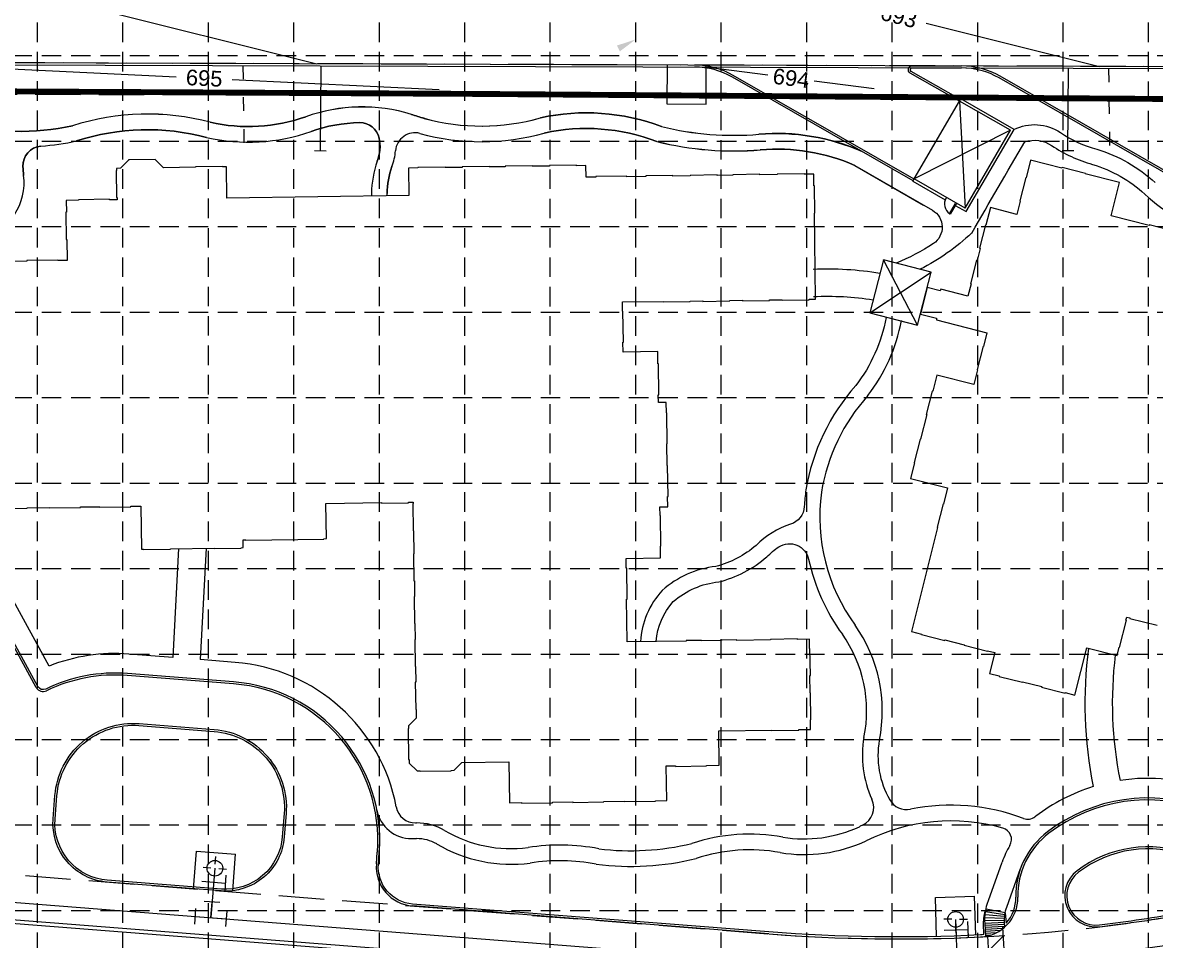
# Model space of a CAD drawing. Header units: feet. Extents: x 2476148 to 2477024, y 7088332 to 7089732.
# Drawn here: x 2476451.5 to 2476740.9, y 7088828 to 7089062.4 of the extents above; entities that cross this region are included whole.
import ezdxf
from ezdxf.enums import TextEntityAlignment as Align

# ---------------------------------------------------------------- set-up
doc = ezdxf.new("R2010")
doc.units = ezdxf.units.FT
doc.header["$MEASUREMENT"] = 0
for name, pattern in [('DGN Style 3', [16.243321, 11.602372, -4.640949]), ('DGN Style 5', [8.12166, 3.480712, -4.640949]), ('HIDDEN', [0.375, 0.25, -0.125])]:
    doc.linetypes.add(name, pattern=pattern)
doc.layers.add('GRID', color=254, linetype='HIDDEN')
doc.layers.add('LIMITS OF DISTURBANCE', color=1, linetype='HIDDEN')
for name, color, linetype, lineweight in [('Level 25', 7, 'Continuous', 0), ('Level 38', 7, 'Continuous', 0), ('Level 4', 7, 'Continuous', 0), ('Level 55', 7, 'Continuous', 0), ('PC', 7, 'Continuous', 0)]:
    doc.layers.add(name, color=color, linetype=linetype, lineweight=lineweight)
doc.styles.get("Standard").update_dxf_attribs({"font": 'ARIAL.TTF'})

# ---------------------------------------------------------------- blocks, each defined once
blk = doc.blocks.new('*U31')
at = {"color": 0, "linetype": 'ByBlock', "lineweight": -2}
for p, q in [((-0.1524, 0.2286), (0.1524, 0.2286)), ((0, -0.2286), (0, 0.2286))]:
    blk.add_line(p, q, dxfattribs=at)
blk = doc.blocks.new('*U32')
at = {"color": 0, "linetype": 'ByBlock', "lineweight": -2}
for p, q in [((0.1524, 0.3048), (-0.1524, 0.3048)), ((0, 0), (0, 0.3048)), ((-0.3048, -0.1524), (-0.3048, 0.1524)), ((-0.3048, 0), (0.3048, 0)), ((0.3048, -0.1524), (0.3048, 0.1524))]:
    blk.add_line(p, q, dxfattribs=at)

msp = doc.modelspace()

# ---------------------------------------------------------------- hatches: boundary and pattern name
at = {"layer": 'Level 55', "linetype": 'Continuous', "lineweight": 0}
h = msp.add_hatch(dxfattribs=at)
h.set_pattern_fill('ANSI31', color=253, style=0)
h.set_pattern_definition([(45.018799, (0, 0), (-2.2104335875, 2.208983557), [])])
h.paths.add_polyline_path([(2476701.93, 7088830.97, -0.109518), (2476698.03, 7088829.08), (2476699.43, 7088804.96, 0.002225), (2476703.43, 7088805.19)], flags=16)

# ---------------------------------------------------------------- linework, layer by layer
at = {"color": 0, "lineweight": 0}
msp.add_solid([(2476608.1, 7089058.14), (2476603.29, 7089056.55), (2476604.06, 7089055.07)], dxfattribs=at)
at = {"layer": 'GRID', "color": 252, "linetype": 'HIDDEN', "lineweight": 0, "ltscale": 20}
for p, q in [((2476455.25, 7088442.45), (2476455.25, 7089709.15)), ((2476477.09, 7088442.45), (2476477.09, 7089709.15)), ((2476498.93, 7088442.44), (2476498.93, 7089709.15)), ((2476520.77, 7088442.44), (2476520.77, 7089709.15)), ((2476542.6, 7088442.44), (2476542.6, 7089709.15)), ((2476564.44, 7088442.43), (2476564.44, 7089709.15)), ((2476586.28, 7088442.43), (2476586.28, 7089709.15)), ((2476608.12, 7088442.43), (2476608.12, 7089709.15)), ((2476629.96, 7088442.42), (2476629.96, 7089709.15)), ((2476651.8, 7088442.42), (2476651.8, 7089709.15)), ((2476673.64, 7088442.42), (2476673.64, 7089709.15)), ((2476695.48, 7088442.41), (2476695.48, 7089709.15)), ((2476717.32, 7088442.41), (2476717.32, 7089709.15)), ((2476739.15, 7088442.41), (2476739.15, 7089709.15)), ((2476171.34, 7089053.98), (2477001.22, 7089053.98)), ((2476171.34, 7089032.14), (2477001.22, 7089032.14)), ((2476171.34, 7089010.3), (2477001.22, 7089010.3)), ((2476171.34, 7088988.46), (2477001.22, 7088988.46)), ((2476171.34, 7088966.62), (2477001.22, 7088966.62)), ((2476171.34, 7088944.79), (2477001.22, 7088944.79)), ((2476171.34, 7088922.95), (2477001.22, 7088922.95)), ((2476171.34, 7088901.11), (2477001.22, 7088901.11)), ((2476171.34, 7088879.27), (2477001.22, 7088879.27)), ((2476171.34, 7088857.43), (2477001.22, 7088857.43)), ((2476171.34, 7088835.59), (2477001.22, 7088835.59))]:
    msp.add_line(p, q, dxfattribs=at)
at = {"layer": 'Level 25', "color": 7, "linetype": 'DGN Style 3', "lineweight": 0}
for p, q in [((2476911.98, 7089050.61), (2476341.07, 7089052.5)), ((2476616.13, 7089051.63), (2476616.09, 7089041.63)), ((2476626.09, 7089041.6), (2476626.13, 7089051.38)), ((2476616.09, 7089041.63), (2476626.09, 7089041.6))]:
    msp.add_line(p, q, dxfattribs=at)
at = {"layer": 'Level 38', "color": 7, "linetype": 'Continuous', "lineweight": 0}
for p, q in [((2476911.98, 7089050.61), (2476341.07, 7089052.5)), ((2476341.07, 7089052), (2476912.78, 7089050.11))]:
    msp.add_line(p, q, dxfattribs=at)
at = {"layer": 'Level 55', "color": 253, "linetype": 'DGN Style 5', "lineweight": 0}
for p, q in [((2476507.72, 7089051.45), (2476508.05, 7089028.72)), ((2476507.72, 7089051.45), (2476508.05, 7089028.72)), ((2476728.9, 7089050.72), (2476729.22, 7089027.98)), ((2476728.9, 7089050.72), (2476729.22, 7089027.98))]:
    msp.add_line(p, q, dxfattribs=at)
at = {"layer": 'Level 55', "color": 253, "linetype": 'Continuous', "lineweight": 0}
for p, q in [((2476527.54, 7089029.7), (2476527.71, 7089051.39)), ((2476527.54, 7089029.7), (2476527.71, 7089051.39)), ((2476678.75, 7089050.89), (2476691.34, 7089050.88)), ((2476678.76, 7089051.39), (2476681.05, 7089051.38)), ((2476691.34, 7089050.88), (2476691.34, 7089050.88)), ((2476718.54, 7089029.74), (2476718.71, 7089050.75)), ((2476718.54, 7089029.74), (2476718.71, 7089050.75)), ((2476678.97, 7089022.03), (2476632.79, 7089048.49)), ((2476679.22, 7089022.46), (2476633.04, 7089048.92)), ((2476690.8, 7089042.33), (2476678.25, 7089049.52)), ((2476690.8, 7089042.33), (2476678.25, 7089049.52)), ((2476691.05, 7089042.76), (2476678.5, 7089049.95)), ((2476747.15, 7089021.8), (2476700.97, 7089048.27)), ((2476747.4, 7089022.23), (2476701.22, 7089048.7)), ((2476679.24, 7089022.49), (2476690.82, 7089042.36)), ((2476679.24, 7089022.49), (2476690.82, 7089042.36)), ((2476690.82, 7089042.36), (2476691.15, 7089042.94)), ((2476690.82, 7089042.36), (2476691.15, 7089042.94)), ((2476703.83, 7089034.9), (2476690.82, 7089042.36)), ((2476690.82, 7089042.36), (2476692.25, 7089015.03)), ((2476703.83, 7089034.9), (2476690.82, 7089042.36)), ((2476690.82, 7089042.36), (2476692.25, 7089015.03)), ((2476704.75, 7089035.15), (2476691.15, 7089042.94)), ((2476704.75, 7089035.15), (2476691.15, 7089042.94)), ((2476703.83, 7089034.9), (2476679.24, 7089022.49)), ((2476703.83, 7089034.9), (2476679.24, 7089022.49)), ((2476692.25, 7089015.03), (2476703.83, 7089034.9)), ((2476692.25, 7089015.03), (2476703.83, 7089034.9)), ((2476692.5, 7089014.12), (2476704.75, 7089035.15)), ((2476692.5, 7089014.12), (2476704.75, 7089035.15)), ((2476639.95, 7089029.91), (2476639.95, 7089029.91)), ((2476478.45, 7089027.22), (2476476.48, 7089025.19)), ((2476478.48, 7089027.22), (2476478.45, 7089027.22)), ((2476485.39, 7089027.44), (2476478.48, 7089027.34)), ((2476478.48, 7089027.34), (2476478.48, 7089027.22)), ((2476485.39, 7089027.32), (2476485.39, 7089027.44)), ((2476485.45, 7089027.32), (2476485.39, 7089027.32)), ((2476487.48, 7089025.35), (2476485.45, 7089027.32)), ((2476526.04, 7089029.71), (2476529.04, 7089029.69)), ((2476526.04, 7089029.71), (2476529.04, 7089029.69)), ((2476665.94, 7089029.47), (2476665.94, 7089029.47)), ((2476709, 7089027.28), (2476707.87, 7089022.79)), ((2476716.99, 7089025.26), (2476709, 7089027.28)), ((2476717.04, 7089029.75), (2476720.04, 7089029.72)), ((2476717.04, 7089029.75), (2476720.04, 7089029.72)), ((2476475.48, 7089024.66), (2476475.36, 7089024.66)), ((2476475.36, 7089024.66), (2476475.46, 7089017.74)), ((2476476.48, 7089025.19), (2476475.48, 7089025.17)), ((2476475.48, 7089025.17), (2476475.48, 7089024.66)), ((2476495.59, 7089025.46), (2476487.48, 7089025.35)), ((2476502.51, 7089025.69), (2476495.59, 7089025.59)), ((2476495.59, 7089025.59), (2476495.59, 7089025.46)), ((2476502.51, 7089025.56), (2476502.51, 7089025.69)), ((2476503.55, 7089025.58), (2476502.51, 7089025.56)), ((2476503.67, 7089017.58), (2476503.55, 7089025.58)), ((2476552.47, 7089025.28), (2476550.03, 7089025.24)), ((2476550.03, 7089025.24), (2476550.13, 7089018.24)), ((2476559.38, 7089025.5), (2476552.47, 7089025.4)), ((2476552.47, 7089025.4), (2476552.47, 7089025.28)), ((2476559.39, 7089025.38), (2476559.38, 7089025.5)), ((2476563.78, 7089025.44), (2476559.39, 7089025.38)), ((2476570.69, 7089025.66), (2476563.78, 7089025.57)), ((2476563.78, 7089025.57), (2476563.78, 7089025.44)), ((2476570.7, 7089025.54), (2476570.69, 7089025.66)), ((2476574.73, 7089025.6), (2476570.7, 7089025.54)), ((2476581.64, 7089025.82), (2476574.73, 7089025.72)), ((2476574.73, 7089025.72), (2476574.73, 7089025.6)), ((2476581.64, 7089025.7), (2476581.64, 7089025.82)), ((2476586.04, 7089025.76), (2476581.64, 7089025.7)), ((2476592.95, 7089025.98), (2476586.04, 7089025.88)), ((2476586.04, 7089025.88), (2476586.04, 7089025.76)), ((2476592.95, 7089025.86), (2476592.95, 7089025.98)), ((2476595.39, 7089025.89), (2476592.95, 7089025.86)), ((2476595.43, 7089022.89), (2476595.39, 7089025.89)), ((2476664.12, 7089025.9), (2476681.64, 7089015.78)), ((2476664.12, 7089025.9), (2476683.9, 7089014.47)), ((2476717.02, 7089025.38), (2476716.99, 7089025.26)), ((2476723, 7089023.87), (2476717.02, 7089025.38)), ((2476597.95, 7089022.93), (2476595.43, 7089022.89)), ((2476605.87, 7089023.17), (2476597.95, 7089023.06)), ((2476597.95, 7089023.06), (2476597.95, 7089022.93)), ((2476605.87, 7089023.04), (2476605.87, 7089023.17)), ((2476610.67, 7089023.11), (2476605.87, 7089023.04)), ((2476617.59, 7089023.34), (2476610.67, 7089023.24)), ((2476610.67, 7089023.24), (2476610.67, 7089023.11)), ((2476617.59, 7089023.21), (2476617.59, 7089023.34)), ((2476621.98, 7089023.28), (2476617.59, 7089023.21)), ((2476628.9, 7089023.5), (2476621.98, 7089023.4)), ((2476621.98, 7089023.4), (2476621.98, 7089023.28)), ((2476628.9, 7089023.37), (2476628.9, 7089023.5)), ((2476632.93, 7089023.43), (2476628.9, 7089023.37)), ((2476639.84, 7089023.66), (2476632.93, 7089023.56)), ((2476632.93, 7089023.56), (2476632.93, 7089023.43)), ((2476639.85, 7089023.53), (2476639.84, 7089023.66)), ((2476644.24, 7089023.59), (2476639.85, 7089023.53)), ((2476651.15, 7089023.82), (2476644.24, 7089023.72)), ((2476644.24, 7089023.72), (2476644.24, 7089023.59)), ((2476651.16, 7089023.69), (2476651.15, 7089023.82)), ((2476653.59, 7089023.73), (2476651.16, 7089023.69)), ((2476653.64, 7089020.69), (2476653.59, 7089023.73)), ((2476678.9, 7089021.91), (2476679.24, 7089022.49)), ((2476678.9, 7089021.91), (2476679.24, 7089022.49)), ((2476678.9, 7089021.91), (2476687.17, 7089017.18)), ((2476692.25, 7089015.03), (2476679.24, 7089022.49)), ((2476692.25, 7089015.03), (2476679.24, 7089022.49)), ((2476707.75, 7089022.83), (2476706.23, 7089016.85)), ((2476707.87, 7089022.79), (2476707.75, 7089022.83)), ((2476722.97, 7089023.75), (2476723, 7089023.87)), ((2476731.68, 7089021.54), (2476722.97, 7089023.75)), ((2476540.56, 7089018.78), (2476540.57, 7089018.14)), ((2476544.57, 7089018.2), (2476544.56, 7089018.75)), ((2476653.76, 7089020.69), (2476653.64, 7089020.69)), ((2476653.86, 7089013.77), (2476653.76, 7089020.69)), ((2476465.73, 7089017.03), (2476462.59, 7089016.99)), ((2476462.59, 7089016.99), (2476462.64, 7089013.95)), ((2476473.65, 7089017.27), (2476465.73, 7089017.16)), ((2476465.73, 7089017.16), (2476465.73, 7089017.03)), ((2476473.65, 7089017.15), (2476473.65, 7089017.27)), ((2476475.59, 7089017.18), (2476473.65, 7089017.15)), ((2476475.46, 7089017.74), (2476475.58, 7089017.74)), ((2476475.58, 7089017.74), (2476475.59, 7089017.18)), ((2476550.13, 7089018.24), (2476503.67, 7089017.58)), ((2476688.31, 7089013.59), (2476689.82, 7089016.18)), ((2476688.31, 7089013.59), (2476689.82, 7089016.18)), ((2476689.97, 7089016.1), (2476688.46, 7089013.51)), ((2476689.97, 7089016.1), (2476688.46, 7089013.51)), ((2476689.74, 7089015.7), (2476692.5, 7089014.12)), ((2476689.82, 7089016.18), (2476689.97, 7089016.1)), ((2476689.82, 7089016.18), (2476689.97, 7089016.1)), ((2476706.23, 7089016.85), (2476706.35, 7089016.82)), ((2476462.64, 7089013.95), (2476462.51, 7089013.95)), ((2476653.74, 7089013.77), (2476653.86, 7089013.77)), ((2476688.46, 7089013.51), (2476688.31, 7089013.59)), ((2476688.46, 7089013.51), (2476688.31, 7089013.59)), ((2476680.12, 7088985.12), (2476671.38, 7089001.81)), ((2476454.94, 7088892.55), (2476446.28, 7088908.39)), ((2476505.76, 7088898.97), (2476496.82, 7088899.67)), ((2476505.33, 7088893.49), (2476478.18, 7088895.61)), ((2476551.87, 7088857.95), (2476552.09, 7088857.95)), ((2476550.88, 7088853.95), (2476552.12, 7088853.95)), ((2476541.85, 7088847.5), (2476542.08, 7088850.49)), ((2476500.66, 7088847.38), (2476500.82, 7088849.37)), ((2476497.59, 7088846.62), (2476499.58, 7088846.46)), ((2476500.58, 7088846.38), (2476499.57, 7088833.76)), ((2476501.57, 7088846.3), (2476503.57, 7088846.14)), ((2476642.1, 7088829.61), (2476551.04, 7088836.75)), ((2476688.84, 7088833.33), (2476686.84, 7088833.35)), ((2476692.84, 7088833.3), (2476690.84, 7088833.31)), ((2476702.33, 7088833.51), (2476697.33, 7088833.72)), ((2476702.36, 7088834.01), (2476697.38, 7088834.47)), ((2476702.42, 7088834.51), (2476697.47, 7088835.21)), ((2476702.5, 7088835), (2476697.6, 7088835.95)), ((2476702.5, 7088835), (2476702.71, 7088832.38)), ((2476689.83, 7088832.32), (2476689.82, 7088830.32)), ((2476702.32, 7088833.01), (2476697.32, 7088832.97)), ((2476702.34, 7088832.51), (2476697.35, 7088832.22)), ((2476702.37, 7088832.01), (2476697.37, 7088831.72)), ((2476702.39, 7088831.51), (2476697.4, 7088831.22)), ((2476701.95, 7088830.99), (2476697.43, 7088830.72)), ((2476701.19, 7088830.44), (2476697.46, 7088830.23)), ((2476703.43, 7088805.19), (2476701.91, 7088831.31)), ((2476700.23, 7088829.89), (2476697.49, 7088829.73)), ((2476698.81, 7088829.3), (2476697.52, 7088829.23)), ((2476699.43, 7088804.96), (2476698.03, 7088829.08))]:
    msp.add_line(p, q, dxfattribs=at)
at = {"layer": 'Level 55', "color": 253, "linetype": 'DGN Style 3', "lineweight": 0}
for p, q in [((2476340.97, 7089044.5), (2476929.01, 7089042.56)), ((2476495.14, 7088841.13), (2476495.91, 7088850.77)), ((2476495.91, 7088850.77), (2476505.88, 7088849.98)), ((2476505.14, 7088840.63), (2476505.88, 7088849.98))]:
    msp.add_line(p, q, dxfattribs=at)
at = {"layer": 'Level 55', "color": 253, "linetype": 'Continuous', "lineweight": 0, "flags": 128}
for points in [[(2476678.97, 7089022.03), (2476632.79, 7089048.49, 0.129996), (2476623.16, 7089051.07)], [(2476554.04, 7089037.97, -0.01545), (2476550.79, 7089038.97, 0.161835), (2476523.82, 7089038.37, -0.140899), (2476499.4, 7089036.95, 0.143531), (2476464.22, 7089036.06, -0.114961), (2476434.71, 7089036.62, 0.304383), (2476414.58, 7089032.49, -0.158799), (2476401.92, 7089023.69, 0.039756), (2476398.52, 7089021.91)], [(2476554.04, 7089037.97, 0.13744), (2476583.77, 7089038.09, -0.145069), (2476614.69, 7089035.87, 0.081772), (2476639.58, 7089033.9, -0.126944), (2476665.94, 7089029.47), (2476665.94, 7089029.47)], [(2476440.85, 7089009.02), (2476441.58, 7089009.03, 0.242975), (2476449.42, 7089013.43, 0.177843), (2476451.72, 7089023.38, -0.019709), (2476451.53, 7089025.65, -0.403793), (2476456.13, 7089030.85, 0.033438), (2476465.26, 7089032.19, -0.144695), (2476498.44, 7089033.07, 0.141374), (2476525.15, 7089034.6, -0.08196), (2476537.57, 7089036.86, -0.357397), (2476542.54, 7089032.92, -0.149386), (2476542.05, 7089027, 0.075684), (2476540.56, 7089018.78), (2476540.57, 7089018.14)], [(2476552.98, 7089034.11, 0.136894), (2476584.74, 7089034.21, -0.145624), (2476613.49, 7089032.05, 0.082542), (2476639.92, 7089029.91, -0.125906), (2476664.12, 7089025.9)], [(2476552.98, 7089034.11, 0.136894), (2476584.74, 7089034.21, -0.145624), (2476613.49, 7089032.05, 0.082615), (2476639.95, 7089029.91), (2476639.95, 7089029.91)], [(2476544.57, 7089018.2), (2476544.56, 7089018.75, -0.073888), (2476545.81, 7089025.62, 0.07365), (2476546.73, 7089029.69)], [(2476664.12, 7089025.9), (2476683.9, 7089014.47, -0.556764), (2476684.16, 7089005.97, -0.051963), (2476674.61, 7089000.98)], [(2476693.95, 7089008.67, -0.072163), (2476680.81, 7088999.4)], [(2476653.44, 7088999.45, -0.049936), (2476670.51, 7088998.44)], [(2476653.54, 7088992.45, -0.048477), (2476668.77, 7088991.62)], [(2476672.05, 7088987.05, -0.118926), (2476664.33, 7088969.68, 0.142267), (2476651.57, 7088943.03, 0.020996), (2476651.17, 7088938.78, -0.313809), (2476647.67, 7088934.26, 0.123698), (2476638.87, 7088928.87, -0.112939), (2476628.58, 7088923.47, 0.155416), (2476614.89, 7088917.37, 0.173186), (2476609.3, 7088904.28)], [(2476613.32, 7088904.34, -0.165796), (2476617.7, 7088914.51, -0.156376), (2476629.3, 7088919.52, 0.11724), (2476641.62, 7088925.96, -0.057824), (2476644.67, 7088928.47, -0.523873), (2476652.27, 7088925.34, 0.104543), (2476660.89, 7088906.16)], [(2476489.84, 7088900.22), (2476478.61, 7088901.1, 0.114785), (2476458.22, 7088898.01), (2476448.58, 7088915.65, 0.096325), (2476428.06, 7088901.36)], [(2476697.03, 7088829.41, -0.02223), (2476696.19, 7088829.33, -0.031831), (2476642.14, 7088830.11), (2476551.08, 7088837.24, -0.414214), (2476542.35, 7088847.46), (2476542.58, 7088850.45, 0.414214), (2476505.37, 7088893.99), (2476478.22, 7088896.11, 0.133453), (2476457.35, 7088892.16, -0.400329), (2476455.38, 7088892.79), (2476446.48, 7088909.06, 0.056415), (2476435.31, 7088901.35)], [(2476393.18, 7088842.09), (2476641.56, 7088822.64, 0.079208), (2476777.3, 7088833.51), (2476867.84, 7088861.4)], [(2476843.27, 7088852.94, -0.122565), (2476810.96, 7088836.03), (2476778.74, 7088828.2, -0.079296), (2476641.13, 7088817.15), (2476426.8, 7088833.94, 0.129772), (2476389.38, 7088827.13)], [(2476697.53, 7088828.98), (2476697.35, 7088832.22, -0.100886), (2476698.2, 7088838.15), (2476701.72, 7088847.97)], [(2476702.4, 7088831.37), (2476702.34, 7088832.51, -0.100886), (2476702.91, 7088836.47), (2476706.42, 7088846.28)], [(2476553.01, 7088825.06), (2476426.87, 7088834.94, 0.132806), (2476388.14, 7088827.65)], [(2476800.14, 7088834.43), (2476778.51, 7088829.17, -0.079296), (2476641.2, 7088818.15), (2476554.16, 7088824.97)], [(2476697.03, 7088829.41), (2476696.98, 7088832.18, -0.09495), (2476697.6, 7088835.95)]]:
    msp.add_lwpolyline(points, format="xyb", dxfattribs=at)
for points in [[(2476678.75, 7089050.89), (2476691.34, 7089050.88), (2476691.34, 7089050.88)], [(2476678.76, 7089051.39), (2476681.05, 7089051.38)], [(2476679.22, 7089022.46), (2476633.04, 7089048.92)], [(2476691.05, 7089042.76), (2476678.5, 7089049.95)], [(2476747.15, 7089021.8), (2476700.97, 7089048.27)], [(2476747.4, 7089022.23), (2476701.22, 7089048.7)], [(2476444.73, 7088938.25), (2476452.65, 7088938.36), (2476452.65, 7088938.49), (2476458.34, 7088938.57), (2476458.34, 7088938.44), (2476466.25, 7088938.56), (2476466.25, 7088938.68), (2476471.17, 7088938.75), (2476471.17, 7088938.63), (2476479.09, 7088938.74), (2476479.09, 7088938.87), (2476481.66, 7088938.9), (2476481.82, 7088927.9), (2476482.32, 7088927.91), (2476482.32, 7088927.79), (2476489.24, 7088927.89), (2476489.24, 7088928.01), (2476500.4, 7088928.17), (2476500.4, 7088928.05), (2476507.32, 7088928.15), (2476507.32, 7088928.27), (2476507.82, 7088928.28), (2476507.79, 7088930.28), (2476508.48, 7088930.29), (2476508.48, 7088930.16), (2476528.4, 7088930.45), (2476528.39, 7088930.57), (2476529.09, 7088930.58), (2476528.96, 7088939.58), (2476543.12, 7088939.78), (2476543.12, 7088939.66), (2476550.04, 7088939.76), (2476550.04, 7088939.88), (2476551.26, 7088939.9), (2476551.26, 7088939.53), (2476551.14, 7088939.52), (2476551.24, 7088932.61), (2476551.36, 7088932.61), (2476551.45, 7088926.74), (2476551.32, 7088926.74), (2476551.42, 7088919.82), (2476551.54, 7088919.82), (2476551.6, 7088915.79), (2476551.48, 7088915.79), (2476551.58, 7088908.87), (2476551.7, 7088908.87), (2476551.76, 7088904.83), (2476551.63, 7088904.83), (2476551.73, 7088897.92), (2476551.86, 7088897.92), (2476551.92, 7088893.88), (2476551.79, 7088893.88), (2476551.89, 7088886.96), (2476552.02, 7088886.97), (2476552.05, 7088884.76), (2476550.08, 7088882.73), (2476550.09, 7088882.09), (2476549.96, 7088882.09), (2476550.07, 7088874.18), (2476550.2, 7088874.18), (2476550.21, 7088873.23), (2476552.24, 7088871.26), (2476553.03, 7088871.27), (2476553.03, 7088871.15), (2476560.95, 7088871.26), (2476560.95, 7088871.38), (2476561.74, 7088871.4), (2476563.71, 7088873.42), (2476575.71, 7088873.6), (2476575.86, 7088863.1), (2476578.92, 7088863.14), (2476578.93, 7088863.02), (2476586.84, 7088863.13), (2476586.84, 7088863.25), (2476592, 7088863.33), (2476592, 7088863.2), (2476599.92, 7088863.32), (2476599.91, 7088863.44), (2476605.2, 7088863.52), (2476605.21, 7088863.39), (2476613.12, 7088863.51), (2476613.12, 7088863.63), (2476616.05, 7088863.67), (2476615.92, 7088872.51), (2476618.29, 7088872.54), (2476618.29, 7088872.41), (2476626.21, 7088872.53), (2476626.21, 7088872.65), (2476629.42, 7088872.7), (2476629.3, 7088881.5), (2476642.84, 7088881.69), (2476642.84, 7088881.57), (2476649.75, 7088881.67), (2476649.75, 7088881.79), (2476652.79, 7088881.84), (2476652.76, 7088884.27), (2476652.88, 7088884.28), (2476652.78, 7088891.19), (2476652.66, 7088891.19), (2476652.6, 7088895.59), (2476652.72, 7088895.59), (2476652.62, 7088902.5), (2476652.5, 7088902.5), (2476652.46, 7088904.87), (2476649.42, 7088904.82), (2476649.42, 7088904.95), (2476642.5, 7088904.85), (2476642.51, 7088904.72), (2476633.92, 7088904.6), (2476633.92, 7088904.72), (2476630.01, 7088904.67), (2476630.01, 7088904.54), (2476624.93, 7088904.47), (2476624.92, 7088904.6), (2476621.01, 7088904.54), (2476621.01, 7088904.41), (2476605.94, 7088904.2), (2476605.78, 7088915.11), (2476605.91, 7088915.12), (2476605.79, 7088923.03), (2476605.67, 7088923.03), (2476605.63, 7088925.55), (2476614.47, 7088925.68), (2476614.42, 7088928.62), (2476614.55, 7088928.62), (2476614.44, 7088936.53), (2476614.31, 7088936.53), (2476614.28, 7088938.67), (2476616.28, 7088938.7), (2476616.24, 7088941.34), (2476616.37, 7088941.35), (2476616.25, 7088949.26), (2476616.13, 7088949.26), (2476616.05, 7088954.84), (2476616.17, 7088954.84), (2476616.06, 7088962.76), (2476615.93, 7088962.76), (2476615.9, 7088965.4), (2476613.9, 7088965.37), (2476613.87, 7088967.31), (2476613.99, 7088967.31), (2476613.88, 7088975.23), (2476613.75, 7088975.23), (2476613.71, 7088978.37), (2476604.88, 7088978.24), (2476604.84, 7088980.76), (2476604.97, 7088980.76), (2476604.85, 7088988.68), (2476604.73, 7088988.68), (2476604.69, 7088991.04), (2476615.13, 7088991.19), (2476615.14, 7088991.07), (2476622.05, 7088991.16), (2476622.05, 7088991.29), (2476625.27, 7088991.34), (2476625.27, 7088991.21), (2476632.18, 7088991.31), (2476632.18, 7088991.43), (2476635.4, 7088991.48), (2476635.4, 7088991.36), (2476642.31, 7088991.46), (2476642.31, 7088991.58), (2476645.53, 7088991.63), (2476645.53, 7088991.5), (2476652.45, 7088991.6), (2476652.44, 7088991.73), (2476654.05, 7088991.75), (2476653.74, 7089013.77), (2476653.86, 7089013.77), (2476653.76, 7089020.69), (2476653.64, 7089020.69), (2476653.59, 7089023.73), (2476651.16, 7089023.69), (2476651.15, 7089023.82), (2476644.24, 7089023.72), (2476644.24, 7089023.59), (2476639.85, 7089023.53), (2476639.84, 7089023.66), (2476632.93, 7089023.56), (2476632.93, 7089023.43), (2476628.9, 7089023.37), (2476628.9, 7089023.5), (2476621.98, 7089023.4), (2476621.98, 7089023.28), (2476617.59, 7089023.21), (2476617.59, 7089023.34), (2476610.67, 7089023.24), (2476610.67, 7089023.11), (2476605.87, 7089023.04), (2476605.87, 7089023.17), (2476597.95, 7089023.06), (2476597.95, 7089022.93), (2476595.43, 7089022.89), (2476595.39, 7089025.89), (2476592.95, 7089025.86), (2476592.95, 7089025.98), (2476586.04, 7089025.88), (2476586.04, 7089025.76), (2476581.64, 7089025.7), (2476581.64, 7089025.82), (2476574.73, 7089025.72), (2476574.73, 7089025.6), (2476570.7, 7089025.54), (2476570.69, 7089025.66), (2476563.78, 7089025.57), (2476563.78, 7089025.44), (2476559.39, 7089025.38), (2476559.38, 7089025.5), (2476552.47, 7089025.4), (2476552.47, 7089025.28), (2476550.03, 7089025.24), (2476550.13, 7089018.24), (2476503.67, 7089017.58), (2476503.55, 7089025.58), (2476502.51, 7089025.56), (2476502.51, 7089025.69), (2476495.59, 7089025.59), (2476495.59, 7089025.46), (2476487.48, 7089025.35), (2476485.45, 7089027.32), (2476485.39, 7089027.32), (2476485.39, 7089027.44), (2476478.48, 7089027.34), (2476478.48, 7089027.22), (2476478.45, 7089027.22), (2476476.48, 7089025.19), (2476475.48, 7089025.17), (2476475.48, 7089024.66), (2476475.36, 7089024.66), (2476475.46, 7089017.74), (2476475.58, 7089017.74), (2476475.59, 7089017.18), (2476473.65, 7089017.15), (2476473.65, 7089017.27), (2476465.73, 7089017.16), (2476465.73, 7089017.03), (2476462.59, 7089016.99), (2476462.64, 7089013.95), (2476462.51, 7089013.95), (2476462.61, 7089007.03), (2476462.74, 7089007.03), (2476462.81, 7089001.64), (2476460.45, 7089001.6), (2476460.45, 7089001.73), (2476452.53, 7089001.62), (2476452.53, 7089001.49), (2476441.46, 7089001.33)], [(2476745.27, 7089009.21), (2476739.29, 7089010.72), (2476739.26, 7089010.6), (2476729.54, 7089013.07), (2476731.68, 7089021.54), (2476722.97, 7089023.75), (2476723, 7089023.87), (2476717.02, 7089025.38), (2476716.99, 7089025.26), (2476709, 7089027.28), (2476707.87, 7089022.79), (2476707.75, 7089022.83), (2476706.23, 7089016.85), (2476706.35, 7089016.82), (2476705.5, 7089013.43), (2476698.71, 7089015.15), (2476697.59, 7089010.71), (2476697.47, 7089010.74), (2476695.95, 7089004.76), (2476696.07, 7089004.73), (2476695.3, 7089001.67), (2476695.18, 7089001.7), (2476693.66, 7088995.72), (2476693.79, 7088995.69), (2476692.99, 7088992.57), (2476686.02, 7088994.33), (2476685.91, 7088993.89), (2476682.58, 7088994.73), (2476680.86, 7088987.95), (2476684.92, 7088986.92), (2476684.95, 7088986.45), (2476697.84, 7088983.18), (2476696.96, 7088979.71), (2476696.84, 7088979.74), (2476695.33, 7088973.77), (2476695.45, 7088973.74), (2476694.48, 7088969.93), (2476685.01, 7088972.33), (2476683.97, 7088968.24), (2476683.85, 7088968.27), (2476682.34, 7088962.29), (2476682.46, 7088962.26), (2476680.87, 7088955.96), (2476680.74, 7088955.99), (2476679.23, 7088950.01), (2476679.35, 7088949.98), (2476678.33, 7088945.95), (2476687.8, 7088943.55), (2476686.76, 7088939.42), (2476686.64, 7088939.45), (2476685.12, 7088933.48), (2476685.24, 7088933.44), (2476678.52, 7088906.88), (2476681.13, 7088906.21), (2476681.1, 7088906.09), (2476687.08, 7088904.58), (2476687.11, 7088904.7), (2476692.02, 7088903.46), (2476691.99, 7088903.34), (2476697.97, 7088901.82), (2476698, 7088901.94), (2476699.84, 7088901.48), (2476698.49, 7088896.14), (2476700.95, 7088895.52), (2476700.92, 7088895.4), (2476706.9, 7088893.89), (2476706.93, 7088894.01), (2476711.83, 7088892.77), (2476711.8, 7088892.65), (2476717.78, 7088891.13), (2476717.81, 7088891.25), (2476720.27, 7088890.63), (2476723.32, 7088902.71), (2476731.08, 7088900.75), (2476731.6, 7088902.82), (2476731.73, 7088902.79), (2476733.49, 7088909.74), (2476733.36, 7088909.77), (2476733.56, 7088910.53), (2476734.37, 7088910.32), (2476734.34, 7088910.2), (2476741.29, 7088908.44)], [(2476664.12, 7089025.9), (2476681.64, 7089015.78)], [(2476678.9, 7089021.91), (2476687.17, 7089017.18)], [(2476689.74, 7089015.7), (2476692.5, 7089014.12)], [(2476667.91, 7088988.25), (2476680.12, 7088985.12), (2476683.59, 7088998.69), (2476671.38, 7089001.81), (2476667.91, 7088988.25)], [(2476667.91, 7088988.25), (2476683.59, 7088998.69)], [(2476491.31, 7088928.04), (2476489.84, 7088900.22)], [(2476498.33, 7088928.14), (2476496.82, 7088899.67)], [(2476689.84, 7088833.32), (2476689.99, 7088829.07)], [(2476689.84, 7088833.32), (2476690.25, 7088821.57)]]:
    msp.add_lwpolyline(points, dxfattribs=at)
at = {"layer": 'Level 55', "color": 253, "linetype": 'DGN Style 3', "lineweight": 0, "flags": 128}
for points in [[(2476340.97, 7089044.5), (2476929.01, 7089042.56)], [(2476403.58, 7088848.3), (2476642.1, 7088829.61)], [(2476684.65, 7088838.89), (2476694.64, 7088839.23)], [(2476694.99, 7088829.24), (2476694.64, 7088839.23)], [(2476684.99, 7088828.9), (2476684.65, 7088838.89)]]:
    msp.add_lwpolyline(points, dxfattribs=at)
at = {"layer": 'Level 55', "color": 253, "linetype": 'Continuous', "lineweight": 0, "flags": 128}
for points in [[(2476518.78, 7088860.34), (2476518.31, 7088854.36, -0.414214), (2476502.19, 7088840.57), (2476473.05, 7088842.85, -0.414214), (2476459.26, 7088858.98), (2476459.73, 7088864.96, -0.414214), (2476481.23, 7088883.34), (2476500.4, 7088881.84, -0.414214)], [(2476518.28, 7088860.38), (2476517.81, 7088854.39, -0.414214), (2476502.23, 7088841.07), (2476473.08, 7088843.35, -0.414214), (2476459.76, 7088858.94), (2476460.23, 7088864.92, -0.414214), (2476481.19, 7088882.84), (2476500.36, 7088881.34, -0.414214)], [(2476748.06, 7088834.58, 0.765532), (2476749.49, 7088849.96, 0.256797), (2476720.89, 7088845.74, 0.765532), (2476726.69, 7088831.43, 0.012697)], [(2476747.98, 7088835.07, 0.765532), (2476749.31, 7088849.49, 0.256797), (2476721.19, 7088845.34, 0.765532), (2476726.63, 7088831.92, 0.012697)]]:
    msp.add_lwpolyline(points, format="xyb", close=True, dxfattribs=at)
at = {"layer": 'Level 55', "color": 253, "linetype": 'DGN Style 3', "lineweight": 0, "flags": 128}
msp.add_lwpolyline([(2476395.8, 7088804.27), (2476638.63, 7088785.25, 0.13066), (2476876.17, 7088828.89), (2476923.37, 7088851.2)], format="xyb", dxfattribs=at)
at = {"layer": 'Level 55', "color": 253, "linetype": 'Continuous', "lineweight": 0}
for centre in [(2476500.58, 7088846.38), (2476689.84, 7088833.32)]:
    msp.add_circle(centre, 2, dxfattribs=at)
for centre, radius, start, end in [((2476623.09, 7089031.57), 20, 60.1837, 89.8103), ((2476623.09, 7089031.57), 20, 60.1837, 89.8103), ((2476623.09, 7089031.57), 19.5, 60.1837, 89.8103), ((2476691.28, 7089031.35), 20, 60.1837, 89.8103), ((2476691.28, 7089031.35), 20, 60.1837, 89.8103), ((2476691.28, 7089031.35), 19.5, 60.1837, 89.8103), ((2476691.28, 7089031.35), 19.5, 60.1837, 89.8103), ((2476483.33, 7088976.49), 62.56, 75.1171, 107.7889), ((2476538.21, 7088998.1), 42.77, 72.903, 109.6739), ((2476568.67, 7089091.08), 55.1, 251.0544, 254.595), ((2476595.48, 7088984.82), 54.55, 69.3842, 102.4013), ((2476450.66, 7089099.67), 65.04, 255.7984, 282.0304), ((2476509.15, 7089080.12), 44.25, 257.2721, 289.3527), ((2476538.21, 7088998.1), 38.77, 90.9477, 109.6897), ((2476537.65, 7089031.86), 5, 12.2808, 90.9477), ((2476568.67, 7089091.08), 55.1, 254.595, 285.8978), ((2476633.14, 7089110.49), 76.86, 256.1087, 274.8078), ((2476483.33, 7088976.49), 58.56, 75.0463, 107.9795), ((2476509.15, 7089080.12), 48.25, 257.1794, 289.3666), ((2476532.6, 7089030.76), 10.17, 338.2953, 12.2808), ((2476551.71, 7089029.27), 5, 75.3809, 175.2296), ((2476551.71, 7089029.27), 5, 75.3809, 175.2296), ((2476568.67, 7089091.08), 59.1, 254.595, 285.7751), ((2476568.67, 7089091.08), 59.1, 254.595, 285.7751), ((2476595.48, 7088984.82), 50.55, 69.1263, 102.268), ((2476595.48, 7088984.82), 50.55, 69.1263, 102.268), ((2476644.19, 7088980.62), 53.48, 66.0056, 94.9442), ((2476734.71, 7089061.53), 32.68, 236.3336, 254.4112), ((2476734.71, 7089061.53), 32.68, 236.3336, 254.4112), ((2476456.53, 7089025.86), 5, 94.542, 182.496), ((2476450.66, 7089099.67), 69.04, 274.542, 282.2026), ((2476633.14, 7089110.49), 80.86, 255.9369, 274.8279), ((2476633.14, 7089110.49), 80.86, 255.9369, 274.8113), ((2476644.19, 7088980.62), 49.48, 66.245, 94.9495), ((2476734.71, 7089061.53), 36.68, 236.3239, 254.3482), ((2476734.71, 7089061.53), 36.68, 236.3239, 254.3482), ((2476532.53, 7089030.77), 14.24, 338.797, 355.646), ((2476480.33, 7089026.9), 28.83, 182.496, 187.0125), ((2476568.29, 7089017.98), 27.74, 161.0354, 178.3478), ((2476568.29, 7089017.98), 23.74, 161.2382, 178.1414), ((2476772.1, 7089055.8), 50.36, 227.6185, 251.524), ((2476689.97, 7089016.1), 3, 149.7172, 236.5538), ((2476689.97, 7089016.1), 3, 149.7172, 236.5538), ((2476632.2, 7088994.36), 44.51, 322.2687, 349.5958), ((2476703.83, 7088934.4), 48.97, 138.065, 170.5514), ((2476702.03, 7088936.17), 46.92, 172.3273, 216.1464), ((2476633.12, 7088886.59), 37.98, 348.5909, 35.2321), ((2476633.12, 7088886.59), 33.98, 348.5093, 35.1809), ((2476830.63, 7088888.6), 107.76, 172.5405, 191.4366), ((2476830.76, 7088888.59), 100.89, 173.0125, 191.3142), ((2476502.21, 7088853.61), 45.5, 10.6603, 85.5217), ((2476475.06, 7088855.74), 40, 85.5217, 115.9273), ((2476456.69, 7088893.51), 2, 208.6567, 295.9273), ((2476502.21, 7088853.61), 40, 355.5217, 85.5217), ((2476692.7, 7088875.16), 26.7, 169.9587, 204.7289), ((2476692.7, 7088875.16), 22.7, 170.0777, 209.7927), ((2476739.02, 7088821.84), 47.5, 69.5836, 98.7054), ((2476739.02, 7088821.84), 47.5, 107.1554, 127.1923), ((2476663.91, 7088861.9), 5, 295.4696, 24.7289), ((2476677.34, 7088866.37), 5, 209.7927, 281.3172), ((2476688.62, 7088810.03), 52.45, 69.2556, 101.3172), ((2476739.02, 7088821.84), 42.5, 69.5836, 127.1923), ((2476739.02, 7088821.84), 42, 69.5836, 127.1923), ((2476550.82, 7088862.95), 9, 190.87, 270.3947), ((2476551.83, 7088862.95), 5, 190.6603, 270.3943), ((2476708.26, 7088861.89), 3, 249.2556, 307.7842), ((2476725.72, 7088839.37), 25.5, 127.1923, 127.7842), ((2476552.19, 7088843.95), 14, 59.6045, 90.3943), ((2476651.15, 7088887.38), 33.5, 260.6253, 294.8876), ((2476688.62, 7088810.03), 52.45, 115.4696, 116.4616), ((2476688.62, 7088810.03), 48.45, 74.0495, 116.5234), ((2476701.11, 7088853.74), 3, 329.7225, 74.0495), ((2476552.19, 7088843.95), 10, 59.6045, 90.3943), ((2476576.33, 7088885.11), 33.72, 239.6043, 277.2531), ((2476637.27, 7088807.66), 47.42, 79.769, 108.2264), ((2476651.15, 7088887.38), 37.5, 260.5774, 294.9756), ((2476725.72, 7088839.37), 20.5, 127.1923, 181.0537), ((2476725.72, 7088839.37), 20, 127.1923, 181.0537), ((2476576.33, 7088885.11), 37.72, 239.6043, 277.3388), ((2476588.7, 7088799.19), 53.1, 79.1982, 98.7949), ((2476606.8, 7088917.74), 66.89, 263.0023, 283.5142), ((2476637.27, 7088807.66), 43.42, 79.7315, 108.4356), ((2476725.72, 7088839.37), 25.5, 149.7225, 160.2857), ((2476588.7, 7088799.19), 49.1, 79.0484, 98.8547), ((2476606.8, 7088917.74), 70.89, 262.8913, 283.6521), ((2476551.82, 7088846.72), 10, 175.5217, 265.5217), ((2476695.73, 7088838.82), 10, 272.8145, 1.0537), ((2476695.73, 7088838.82), 9.5, 317.3379, 1.0537), ((2476675.33, 7089253.82), 425.5, 265.5217, 272.8145)]:
    msp.add_arc(centre, radius, start, end, dxfattribs=at)
at = {"layer": 'Level 55', "color": 253, "linetype": 'Continuous', "lineweight": 0, "extrusion": (0, 0, -1)}
for centre, radius, start, end in [((-2476678.75, 7089050.39), 1, 299.8163, 90.1897), ((-2476678.75, 7089050.39), 1, 299.8163, 90.1897), ((-2476678.75, 7089050.39), 0.5, 299.8163, 90.1897), ((-2476678.75, 7089050.39), 0.5, 299.8163, 90.1897), ((-2476673.11, 7084780.09), 4271.3, 90.10643, 90.24452), ((-2476673.11, 7084780.09), 4271.3, 90.10643, 90.24452), ((-2476709.96, 7089024.44), 11.91, 64.048, 123.8246), ((-2476709.96, 7089024.44), 11.91, 64.048, 123.8246), ((-2600348.17, 7016978.06), 143104.07, 30.2214986, 30.2322948), ((-2476709.96, 7089024.44), 7.91, 72.0477, 123.8593), ((-2476709.96, 7089024.44), 7.91, 72.0477, 123.8593), ((-2476714.93, 7088993.38), 38.28, 106.6833, 132.6285), ((-2476714.93, 7088993.38), 38.28, 106.6833, 132.6285), ((-2476714.93, 7088993.38), 34.28, 106.7436, 132.6428), ((-2476714.93, 7088993.38), 34.28, 106.7436, 132.6428)]:
    msp.add_arc(centre, radius, start, end, dxfattribs=at)
at = {"layer": 'Level 55', "color": 253, "linetype": 'DGN Style 3', "lineweight": 0}
msp.add_arc((2476675.33, 7089253.82), 425.5, 265.5217, 283.6571, dxfattribs=at)
at = {"layer": 'LIMITS OF DISTURBANCE', "lineweight": 13, "ltscale": 30, "const_width": 1.5}
msp.add_lwpolyline([(2476341.1, 7089045.42), (2476564.35, 7089044.22), (2476760.24, 7089042.78), (2476775.45, 7089025.41), (2476808.27, 7089026.13), (2476825.16, 7089043.5), (2476860.02, 7089042.78), (2476885.36, 7089028.54), (2476893.57, 7089029.27), (2476918.91, 7089043.02), (2476925.7, 7089055.42), (2476926.55, 7088907.16, -0.2896), (2476892.95, 7088855.73), (2476897.77, 7088819.62)], format="xyb", dxfattribs=at)
at = {"layer": 'PC', "color": 35, "linetype": 'Continuous', "lineweight": 0}
for p, q in [((2476467.98, 7089066.52), (2476526.61, 7089051.89)), ((2476682.27, 7089062.29), (2476726.61, 7089051.23)), ((2476426.61, 7089051.72), (2476490.69, 7089048.59)), ((2476626.61, 7089051.06), (2476641.86, 7089049.09)), ((2476505.01, 7089047.89), (2476557.89, 7089045.3)), ((2476653.69, 7089047.57), (2476668.98, 7089045.6))]:
    msp.add_line(p, q, dxfattribs=at)

# ---------------------------------------------------------------- block references
at = {"layer": 'Level 55', "color": 253, "linetype": 'Continuous', "lineweight": 0}
for name, p, xscale, yscale, zscale, rotation in [('*U31', (2476500.27, 7088842.81), 13.12335958045863, 13.12335958052427, 13.12335958007491, 265.5354223805679), ('*U32', (2476499.56, 7088833.76), 13.12335958042238, 13.12335958052427, 13.12335958022722, 355.5354223825948), ('*U31', (2476689.94, 7088830.65), 13.12335957987496, 13.12335957959294, 13.12335957991712, 271.9662628574889)]:
    msp.add_blockref(name, p, dxfattribs=dict(at, xscale=xscale, yscale=yscale, zscale=zscale, rotation=rotation))

# ---------------------------------------------------------------- texts
at = {"layer": 'Level 4', "color": 35, "linetype": 'Continuous', "lineweight": 0}
for s, rotation, p in [('693', 345.9874, (2476675.31, 7089064.03)), ('695', 357.2011, (2476497.85, 7089048.24)), ('694', 352.6576, (2476647.81, 7089048.23))]:
    msp.add_text(s, height=4, rotation=rotation, dxfattribs=at).set_placement(p, align=Align.MIDDLE_CENTER)

doc.saveas('drawing.dxf')
